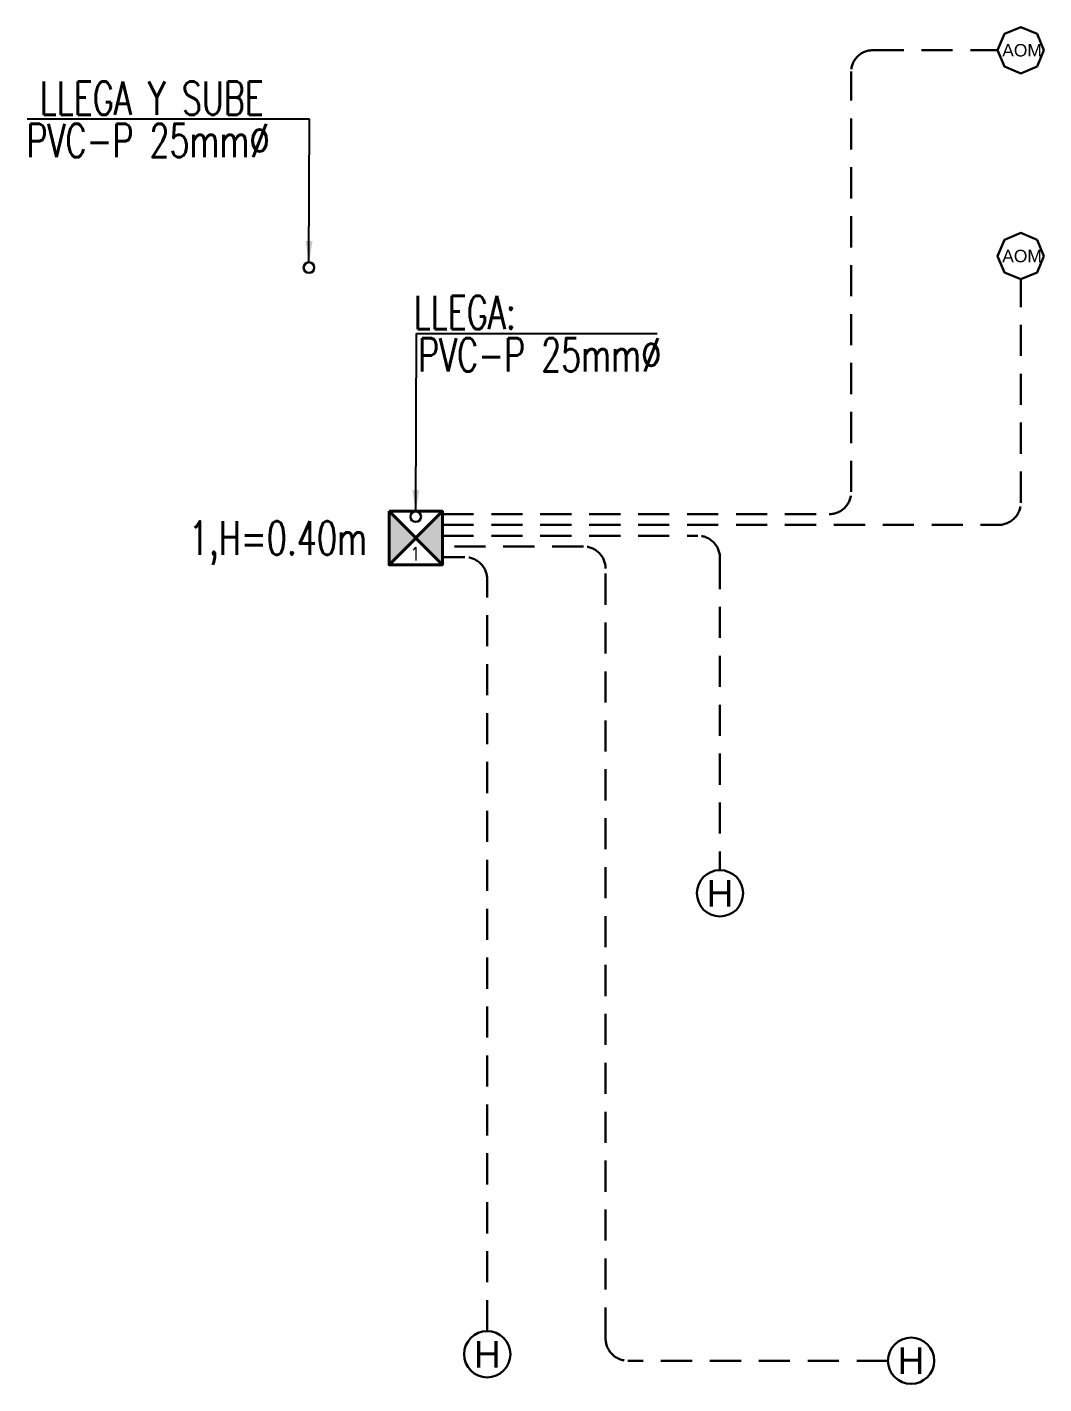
# Model space of a CAD drawing. Header units: millimetres. Extents: x 4 to 46, y -121 to 34.
# Drawn here: x 21.02 to 26.73, y -100.18 to -92.55 of the extents above; entities that cross this region are included whole.
import ezdxf
from ezdxf.enums import TextEntityAlignment as Align

# ---------------------------------------------------------------- set-up
doc = ezdxf.new("R2010")
doc.units = ezdxf.units.MM
doc.linetypes.add('DASHED', pattern=[0.75, 0.5, -0.25])
for name, color, linetype, lineweight in [('MQ.CAJA PASO TELECOMUNICACIONES', 94, 'Continuous', 40), ('MQ.CANALI DYA', 150, 'Continuous', 30), ('MQ.CIRCUITO TOMACORRIENTE TECHO', 7, 'Continuous', 30), ('MQ.DETECTOR HUMO', 150, 'Continuous', 30), ('MQ.FLECHAS', 135, 'Continuous', 15), ('MQ.TEXTO GENERAL', 255, 'Continuous', 40)]:
    doc.layers.add(name, color=color, linetype=linetype, lineweight=lineweight)
doc.styles.add('MQTEXTO', font='romans.shx')
doc.styles.get("Standard").update_dxf_attribs({"font": 'arial.ttf'})
doc.dimstyles.new('ISO-25', dxfattribs={"dimtxt": 2.5, "dimasz": 2.5, "dimexe": 1.25, "dimexo": 0.625, "dimtad": 1, "dimtxsty": 'Standard', "dimcen": 2.5, "dimadec": 0, "dimazin": 0, "dimtfac": 1, "dimtmove": 0, "dimatfit": 3, "dimfxl": 1, "dimarcsym": 0})

# ---------------------------------------------------------------- blocks, each defined once
blk = doc.blocks.new('DETECTOR DE HUMO 1 EN 75')
at = {"layer": 'MQ.DETECTOR HUMO'}
blk.add_circle((0, 0.13), 0.13, dxfattribs=at)
blk.add_text('H', height=0.15, rotation=180, dxfattribs=at).set_placement((0, 0.13), align=Align.MIDDLE_CENTER)
blk = doc.blocks.new('C.C.(1) 150x150x75 1 EN 75')
at = {"layer": 'MQ.CAJA PASO TELECOMUNICACIONES'}
h = blk.add_hatch(color=256, dxfattribs=at)
h.dxf.hatch_style = 1
h.paths.add_polyline_path([(0, 0), (0.15, 0.15), (0, 0.3)])
h.paths.add_polyline_path([(0.15, 0.15), (0.3, 0), (0.3, 0.3)])
for p, q in [((0.3, 0.3), (0, 0)), ((0, 0.3), (0.3, 0))]:
    blk.add_line(p, q, dxfattribs=at)
blk.add_lwpolyline([(0, 0.3), (0.3, 0.3), (0.3, 0), (0, 0)], close=True, dxfattribs=at)
at = {"layer": 'DEFPOINTS', "style": 'MQTEXTO', "width": 0.9}
blk.add_text('1', height=0.075, dxfattribs=at).set_placement((0.1178, 0.0608), align=Align.MIDDLE_LEFT)

msp = doc.modelspace()

# ---------------------------------------------------------------- linework, layer by layer
at = {"layer": 'MQ.CANALI DYA', "linetype": 'DASHED', "ltscale": 0.35}
for points in [[(23.35, -95.2911), (25.5227, -95.2911, 0.414214), (25.6477, -95.1661), (25.6477, -92.8031, -0.414214), (25.7677, -92.6831), (26.4703, -92.6831)], [(23.35, -95.3515), (26.4753, -95.3515, 0.414214), (26.6003, -95.2265), (26.6003, -93.9698)], [(23.35, -95.4119), (24.7848, -95.4119, -0.414214), (24.9098, -95.5369), (24.9098, -97.2924)], [(25.8534, -100.05), (24.3922, -100.05, -0.414214), (24.2672, -99.925), (24.2672, -95.5973, 0.414214), (24.1422, -95.4723), (23.35, -95.4723)], [(23.6016, -99.8838), (23.6016, -95.6578, 0.414214), (23.4766, -95.5328), (23.35, -95.5328)]]:
    msp.add_lwpolyline(points, format="xyb", dxfattribs=at)
at = {"layer": 'MQ.CIRCUITO TOMACORRIENTE TECHO', "ltscale": 0.3}
for centre in [(22.6, -93.905), (23.2, -95.305)]:
    msp.add_circle(centre, 0.03, dxfattribs=at)
at = {"layer": 'MQ.DETECTOR HUMO'}
msp.add_lwpolyline([(26.7303, -92.6831), (26.6922, -92.5912), (26.6003, -92.5531), (26.5083, -92.5912), (26.4703, -92.6831), (26.5083, -92.7751), (26.6003, -92.8131), (26.6922, -92.7751), (26.7303, -92.6831)], dxfattribs=at)
at = {"layer": 'MQ.DETECTOR HUMO', "elevation": 0}
msp.add_lwpolyline([(26.7303, -93.8398), (26.6922, -93.7479), (26.6003, -93.7098), (26.5083, -93.7479), (26.4703, -93.8398), (26.5083, -93.9317), (26.6003, -93.9698), (26.6922, -93.9317), (26.7303, -93.8398)], dxfattribs=at)

# ---------------------------------------------------------------- block references
at = {"layer": 'MQ.CAJA PASO TELECOMUNICACIONES'}
msp.add_blockref('C.C.(1) 150x150x75 1 EN 75', (23.05, -95.575), dxfattribs=at)
at = {"layer": 'MQ.DETECTOR HUMO', "rotation": 180}
for p in [(24.91, -97.2924), (23.6019, -99.8838), (25.9837, -99.92)]:
    msp.add_blockref('DETECTOR DE HUMO 1 EN 75', p, dxfattribs=at)

# ---------------------------------------------------------------- texts
at = {"layer": 'MQ.DETECTOR HUMO'}
for p in [(26.6077, -92.6831), (26.6077, -93.8398, 0)]:
    msp.add_text('AOM', height=0.07, dxfattribs=at).set_placement(p, align=Align.MIDDLE_CENTER)
at = {"layer": 'MQ.TEXTO GENERAL', "color": 7, "style": 'MQTEXTO', "width": 0.7}
for s, p in [('LLEGA Y SUBE', (21.0871, -92.9524)), ('LLEGA:', (23.1893, -94.1568))]:
    msp.add_text(s, height=0.1875, dxfattribs=at).set_placement(p, align=Align.MIDDLE_LEFT)
for s, p in [('PVC-P 25mm%%C', (21.0121, -93.1904)), ('PVC-P 25mm%%C', (23.2132, -94.3948)), ('1,H=0.40m', (21.925, -95.425))]:
    msp.add_text(s, height=0.1875, rotation=360, dxfattribs=at).set_placement(p, align=Align.MIDDLE_LEFT)

# ---------------------------------------------------------------- leaders
at = {"layer": 'MQ.FLECHAS'}
for points in [[(22.6, -93.875), (22.6037, -93.0714), (21.0159, -93.0714)], [(23.2, -95.275), (23.2037, -94.2758), (24.5561, -94.2758)]]:
    msp.add_leader(points, dimstyle='ISO-25', override={"dimasz": 0.12, "dimfxl": 0.15, "dimfxlon": 1, "dimtzin": 0}, dxfattribs=at)

doc.saveas('drawing.dxf')
